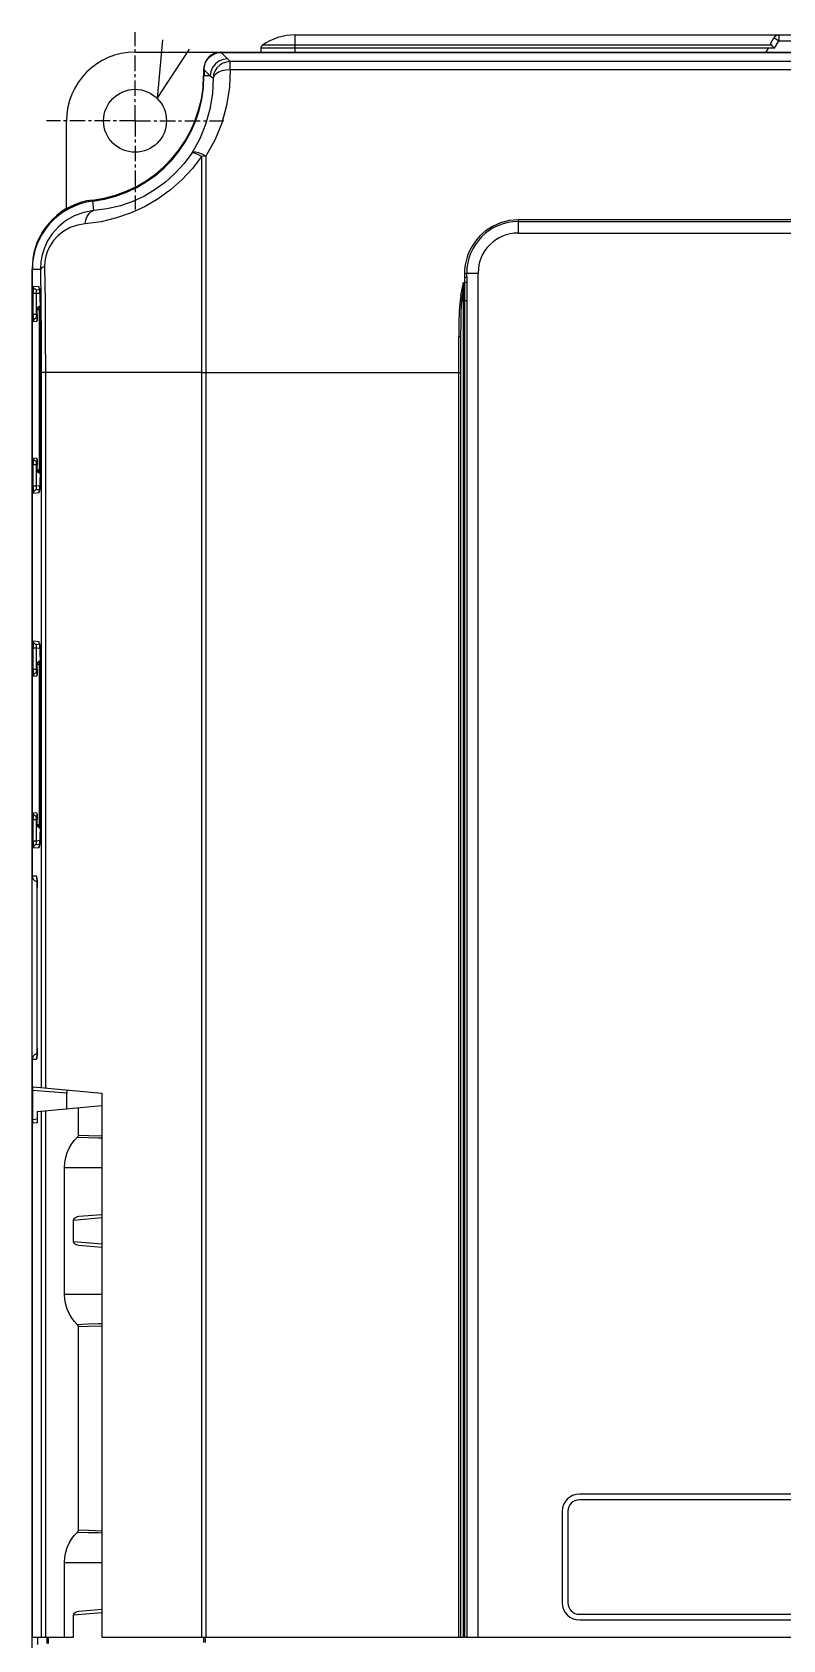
# Model space of a CAD drawing. Header units: inches. Extents: x 187 to 137830, y 99 to 66837.
# Drawn here: x 3129.6 to 3190, y 27682.5 to 27811.8 of the extents above; entities that cross this region are included whole.
import ezdxf

# ---------------------------------------------------------------- set-up
doc = ezdxf.new("R2010")
doc.units = ezdxf.units.IN
doc.header["$MEASUREMENT"] = 0
doc.linetypes.add('CENTER', pattern=[2, 1.25, -0.25, 0.25, -0.25])
doc.layers.add('ALL_NOTE', color=7, linetype='Continuous')
doc.layers.add('DEFAULT_1', color=7, linetype='CENTER')

msp = doc.modelspace()

# ---------------------------------------------------------------- linework, layer by layer
at = {"color": 7, "linetype": 'Continuous'}
for p, q in [((3189.12, 27810.72), (3148.15, 27810.72)), ((3150.78, 27810.17), (3150.78, 27811.55)), ((3150.78, 27811.55), (3237.26, 27811.55)), ((3189.07, 27810.94), (3189.29, 27811.32)), ((3189.34, 27810.49), (3189.69, 27811.09)), ((3189.69, 27811.55), (3189.69, 27811.09)), ((3189.69, 27811.09), (3198.36, 27811.09)), ((3137.9, 27810.17), (3250.14, 27810.17)), ((3144.82, 27810.14), (3145.33, 27809.63)), ((3144.82, 27810.14), (3243.22, 27810.14)), ((3145.56, 27808.76), (3145.56, 27809.41)), ((3242.49, 27809.41), (3145.56, 27809.41)), ((3148.03, 27810.49), (3148.02, 27810.17)), ((3189.34, 27810.49), (3148.03, 27810.49)), ((3188.82, 27810.49), (3188.63, 27810.17)), ((3143.42, 27808.79), (3143.42, 27808.26)), ((3143.45, 27808.76), (3143.45, 27808.26)), ((3143.45, 27808.76), (3143.95, 27808.26)), ((3143.95, 27808.26), (3143.45, 27808.26)), ((3242.49, 27808.76), (3145.56, 27808.76)), ((3132.38, 27797.56), (3132.38, 27804.65)), ((3143.24, 27801.79), (3143.24, 27682.75)), ((3143.6, 27801.81), (3143.6, 27784.41)), ((3137.37, 27799.06), (3137.37, 27798.99)), ((3134.59, 27797.43), (3134.5, 27798.18)), ((3134.81, 27798.32), (3134.81, 27798.27)), ((3135.27, 27798.4), (3135.27, 27798.36)), ((3136.92, 27798.87), (3136.92, 27798.83)), ((3168.72, 27796.69), (3168.72, 27795.63)), ((3243.99, 27796.69), (3168.72, 27796.69)), ((3168.72, 27796.55), (3247.84, 27796.55)), ((3168.72, 27795.63), (3247.84, 27795.63)), ((3129.62, 27588.45), (3129.62, 27792.72)), ((3129.65, 27743.93), (3129.65, 27792.72)), ((3129.65, 27792.72), (3130.29, 27792.72)), ((3130.29, 27792.72), (3130.32, 27789.98)), ((3130.18, 27791.29), (3129.72, 27791.33)), ((3164.31, 27682.75), (3164.31, 27791.66)), ((3164.31, 27791.66), (3164.4, 27791.66)), ((3164.4, 27792.38), (3164.4, 27792.06)), ((3164.4, 27792.06), (3164.4, 27791.66)), ((3164.58, 27792.09), (3164.58, 27792.41)), ((3164.58, 27792.41), (3165.5, 27792.41)), ((3165.5, 27682.75), (3165.5, 27792.41)), ((3129.69, 27790.78), (3129.69, 27789.07)), ((3129.95, 27790.78), (3129.69, 27790.78)), ((3129.95, 27790.78), (3129.95, 27789.07)), ((3130.25, 27790.76), (3129.95, 27790.78)), ((3130.23, 27791.03), (3129.97, 27791.06)), ((3130.29, 27789.88), (3130.28, 27790.27)), ((3130.29, 27789.59), (3130.29, 27789.88)), ((3164.19, 27790.21), (3164.31, 27790.21)), ((3164.31, 27790.21), (3164.41, 27790.21)), ((3164.41, 27790.21), (3164.41, 27682.75)), ((3164.41, 27790.21), (3164.6, 27790.21)), ((3164.6, 27790.21), (3164.6, 27682.75)), ((3129.95, 27789.07), (3129.69, 27789.07)), ((3130.03, 27789.08), (3129.95, 27789.07)), ((3129.97, 27788.8), (3130.03, 27788.8)), ((3130.02, 27788.62), (3130, 27788.55)), ((3130.02, 27788.71), (3130.03, 27788.82)), ((3130.03, 27789.47), (3130.05, 27789.56)), ((3130.03, 27789.47), (3130.18, 27789.48)), ((3130.03, 27789.1), (3130.03, 27789.47)), ((3130.03, 27789.1), (3130.03, 27789.47)), ((3130.03, 27789.47), (3130.03, 27789.47)), ((3130.03, 27789.1), (3130.03, 27789.1)), ((3130.2, 27789.01), (3130.2, 27777.05)), ((3130.2, 27789.01), (3130.3, 27789.01)), ((3130.28, 27789.74), (3130.29, 27789.74)), ((3130.29, 27789.45), (3130.29, 27789.74)), ((3130.3, 27789.01), (3130.29, 27789.45)), ((3130.3, 27789.23), (3130.3, 27789.01)), ((3130.3, 27777.05), (3130.3, 27789.01)), ((3130.3, 27789.01), (3130.3, 27777.01)), ((3129.72, 27788.52), (3130, 27788.55)), ((3163.94, 27682.75), (3163.94, 27787.32)), ((3164.12, 27682.75), (3164.12, 27787.31)), ((3130.35, 27784.41), (3130.35, 27726.92)), ((3130.69, 27784.41), (3130.35, 27784.41)), ((3130.69, 27784.41), (3130.69, 27726.89)), ((3143.24, 27784.41), (3130.69, 27784.41)), ((3143.24, 27784.41), (3164.12, 27784.41)), ((3143.6, 27784.41), (3143.6, 27682.75)), ((3129.69, 27776.98), (3129.69, 27775.27)), ((3129.95, 27776.98), (3129.69, 27776.98)), ((3130, 27777.51), (3129.72, 27777.53)), ((3129.95, 27776.98), (3129.95, 27775.27)), ((3130.03, 27776.98), (3129.95, 27776.98)), ((3130.03, 27777.25), (3129.97, 27777.26)), ((3130.02, 27777.43), (3130, 27777.51)), ((3130.03, 27776.58), (3130.03, 27776.98)), ((3130.03, 27776.58), (3130.03, 27776.96)), ((3130.03, 27776.96), (3130.03, 27776.96)), ((3130.3, 27777.05), (3130.2, 27777.05)), ((3130.29, 27776.6), (3130.3, 27777.05)), ((3130.05, 27776.48), (3130.03, 27776.58)), ((3130.03, 27776.58), (3130.05, 27776.5)), ((3130.18, 27776.57), (3130.03, 27776.58)), ((3130.03, 27776.58), (3130.03, 27776.58)), ((3130.11, 27776.4), (3130.05, 27776.48)), ((3130.19, 27776.34), (3130.11, 27776.4)), ((3130.28, 27776.31), (3130.19, 27776.34)), ((3130.26, 27775.43), (3130.28, 27775.78)), ((3130.29, 27776.31), (3130.28, 27776.31)), ((3130.28, 27775.78), (3130.29, 27776.17)), ((3130.29, 27776.17), (3130.29, 27776.6)), ((3129.95, 27775.27), (3129.69, 27775.27)), ((3129.72, 27774.72), (3130.18, 27774.76)), ((3130.25, 27775.3), (3129.95, 27775.27)), ((3129.97, 27775), (3130.23, 27775.02)), ((3130.18, 27762.77), (3129.72, 27762.81)), ((3129.69, 27762.26), (3129.69, 27760.55)), ((3129.95, 27762.26), (3129.69, 27762.26)), ((3129.95, 27762.26), (3129.95, 27760.55)), ((3130.25, 27762.24), (3129.95, 27762.26)), ((3130.23, 27762.51), (3129.97, 27762.54)), ((3130.29, 27761.36), (3130.28, 27761.75)), ((3129.95, 27760.55), (3129.69, 27760.55)), ((3130.03, 27760.56), (3129.95, 27760.55)), ((3129.97, 27760.28), (3130.03, 27760.28)), ((3130.02, 27760.19), (3130.03, 27760.3)), ((3130.03, 27760.95), (3130.05, 27761.04)), ((3130.03, 27760.95), (3130.18, 27760.96)), ((3130.03, 27760.58), (3130.03, 27760.95)), ((3130.03, 27760.58), (3130.03, 27760.95)), ((3130.03, 27760.95), (3130.03, 27760.95)), ((3130.03, 27760.58), (3130.03, 27760.58)), ((3130.2, 27760.49), (3130.2, 27748.53)), ((3130.2, 27760.49), (3130.3, 27760.49)), ((3130.28, 27761.22), (3130.29, 27761.22)), ((3130.29, 27761.07), (3130.29, 27761.36)), ((3130.29, 27760.93), (3130.29, 27761.22)), ((3130.3, 27760.49), (3130.29, 27760.93)), ((3130.3, 27760.71), (3130.3, 27760.49)), ((3130.3, 27748.53), (3130.3, 27760.49)), ((3130.3, 27760.49), (3130.3, 27748.49)), ((3129.72, 27760), (3130, 27760.03)), ((3130.02, 27760.1), (3130, 27760.03)), ((3130, 27748.99), (3129.72, 27749.01)), ((3130.03, 27748.73), (3129.97, 27748.74)), ((3130.02, 27748.91), (3130, 27748.99)), ((3130.3, 27748.53), (3130.2, 27748.53)), ((3130.29, 27748.08), (3130.3, 27748.53)), ((3129.69, 27748.46), (3129.69, 27746.75)), ((3129.95, 27748.46), (3129.69, 27748.46)), ((3129.95, 27748.46), (3129.95, 27746.75)), ((3130.03, 27748.46), (3129.95, 27748.46)), ((3130.03, 27748.06), (3130.03, 27748.46)), ((3130.03, 27748.06), (3130.03, 27748.44)), ((3130.03, 27748.44), (3130.03, 27748.44)), ((3130.05, 27747.96), (3130.03, 27748.06)), ((3130.03, 27748.06), (3130.05, 27747.98)), ((3130.18, 27748.05), (3130.03, 27748.06)), ((3130.03, 27748.06), (3130.03, 27748.06)), ((3130.11, 27747.88), (3130.05, 27747.96)), ((3130.19, 27747.82), (3130.11, 27747.88)), ((3130.28, 27747.79), (3130.19, 27747.82)), ((3130.29, 27747.84), (3130.25, 27747.87)), ((3130.26, 27746.91), (3130.28, 27747.26)), ((3130.29, 27747.79), (3130.28, 27747.79)), ((3130.28, 27747.26), (3130.29, 27747.65)), ((3130.29, 27747.65), (3130.29, 27748.08)), ((3129.95, 27746.75), (3129.69, 27746.75)), ((3129.72, 27746.2), (3130.18, 27746.24)), ((3130.25, 27746.78), (3129.95, 27746.75)), ((3129.97, 27746.48), (3130.23, 27746.5)), ((3129.62, 27744.85), (3129.65, 27744.85)), ((3129.97, 27743.93), (3129.65, 27743.93)), ((3130.03, 27743.47), (3130.02, 27743.61)), ((3130.04, 27730.13), (3130.04, 27743.01)), ((3130.04, 27730.13), (3130.04, 27743.01)), ((3130.04, 27743.01), (3130.04, 27743.01)), ((3129.65, 27682.75), (3129.65, 27729.21)), ((3129.65, 27729.21), (3129.97, 27729.21)), ((3130.02, 27729.52), (3130.03, 27729.67)), ((3130.04, 27730.13), (3130.04, 27730.13)), ((3129.62, 27728.29), (3129.65, 27728.29)), ((3129.69, 27724.35), (3129.69, 27726.7)), ((3132.41, 27726.47), (3129.69, 27726.7)), ((3129.71, 27726.98), (3135.24, 27726.49)), ((3130.05, 27725.02), (3135.24, 27725.48)), ((3132.41, 27725.23), (3132.41, 27726.47)), ((3133.35, 27723.11), (3133.35, 27725.31)), ((3135.24, 27726.49), (3135.24, 27682.75)), ((3130.03, 27724.38), (3129.69, 27724.35)), ((3130.02, 27724.1), (3129.71, 27724.07)), ((3130.03, 27724.75), (3130.03, 27724.38)), ((3130.35, 27725.05), (3130.35, 27682.75)), ((3130.69, 27725.08), (3130.69, 27682.75)), ((3133.35, 27723.11), (3134.15, 27723.09)), ((3134.15, 27723.09), (3135.24, 27723.05)), ((3132.22, 27710.31), (3132.22, 27720.5)), ((3132.22, 27720.5), (3135.24, 27720.5)), ((3132.96, 27716.28), (3135.24, 27716.48)), ((3132.96, 27714.53), (3132.96, 27716.28)), ((3133.39, 27716.58), (3135.24, 27716.74)), ((3135.24, 27714.34), (3132.96, 27714.53)), ((3135.24, 27714.07), (3133.39, 27714.24)), ((3132.22, 27710.31), (3135.24, 27710.31)), ((3133.35, 27691.37), (3133.35, 27707.7)), ((3204, 27694.25), (3173.64, 27694.25)), ((3204, 27693.79), (3173.64, 27693.79)), ((3172.26, 27692.87), (3172.26, 27685.51)), ((3172.72, 27692.87), (3172.72, 27685.51)), ((3133.35, 27691.37), (3134.15, 27691.35)), ((3134.15, 27691.35), (3135.24, 27691.31)), ((3132.22, 27682.75), (3132.22, 27688.76)), ((3132.22, 27688.76), (3135.24, 27688.76)), ((3132.96, 27684.54), (3135.24, 27684.74)), ((3132.96, 27682.75), (3132.96, 27684.54)), ((3133.39, 27684.84), (3135.24, 27685)), ((3173.64, 27684.59), (3204, 27684.59)), ((3173.64, 27684.13), (3204, 27684.13)), ((3129.65, 27682.75), (3132.96, 27682.75)), ((3130.08, 27682.17), (3130.08, 27682.75)), ((3130.81, 27682.75), (3130.81, 27682.24)), ((3130.92, 27682.75), (3130.92, 27682.24)), ((3135.24, 27682.75), (3164.31, 27682.75)), ((3143.42, 27682.75), (3143.42, 27682.31)), ((3143.54, 27682.75), (3143.54, 27682.31)), ((3164.41, 27682.75), (3258.4, 27682.75))]:
    msp.add_line(p, q, dxfattribs=at)
for points in [[(3189.12, 27810.72), (3189.07, 27810.78), (3189.05, 27810.86), (3189.07, 27810.94)], [(3189.34, 27810.49), (3189.26, 27810.58), (3189.19, 27810.66), (3189.12, 27810.72)], [(3189.29, 27811.32), (3189.31, 27811.31), (3189.37, 27811.28), (3189.45, 27811.23), (3189.57, 27811.16), (3189.69, 27811.09)], [(3143.45, 27808.76), (3143.48, 27809.07), (3143.58, 27809.36), (3143.75, 27809.62), (3143.97, 27809.84), (3144.23, 27810.01), (3144.52, 27810.11), (3144.82, 27810.14)], [(3145.33, 27809.63), (3144.98, 27809.59), (3144.64, 27809.45), (3144.36, 27809.23), (3144.14, 27808.94), (3144, 27808.61), (3143.95, 27808.26)], [(3145.56, 27809.41), (3145.25, 27809.37), (3144.97, 27809.27), (3144.71, 27809.11), (3144.49, 27808.9), (3144.32, 27808.64), (3144.22, 27808.36), (3144.18, 27808.06)], [(3145.33, 27809.63), (3145.44, 27809.52), (3145.56, 27809.41)], [(3144.18, 27808.06), (3144.13, 27806.84), (3143.93, 27805.58), (3143.58, 27804.34), (3143.09, 27803.16), (3142.46, 27802.06)], [(3145.56, 27808.76), (3145.5, 27807.35), (3145.27, 27805.89), (3144.87, 27804.45), (3144.31, 27803.09), (3143.6, 27801.81)], [(3143.95, 27808.26), (3144.07, 27808.16), (3144.18, 27808.06)], [(3145.56, 27808.76), (3145.21, 27808.73), (3144.89, 27808.66), (3144.61, 27808.55), (3144.39, 27808.41), (3144.24, 27808.24), (3144.18, 27808.06)], [(3143.24, 27801.79), (3142.51, 27800.82), (3141.67, 27799.91), (3140.74, 27799.09), (3139.75, 27798.37), (3138.71, 27797.76), (3137.6, 27797.25), (3136.42, 27796.84), (3135.18, 27796.54), (3133.88, 27796.37)], [(3142.46, 27802.06), (3141.85, 27801.22), (3141.14, 27800.44), (3140.36, 27799.73), (3139.53, 27799.12), (3138.65, 27798.59), (3137.71, 27798.16), (3136.72, 27797.81), (3135.67, 27797.56), (3134.59, 27797.43)], [(3143.6, 27801.81), (3143.3, 27801.96), (3143.01, 27802.07), (3142.77, 27802.12), (3142.58, 27802.12), (3142.46, 27802.06)], [(3143.24, 27801.79), (3142.96, 27801.94), (3142.73, 27802.03), (3142.56, 27802.08), (3142.46, 27802.06)], [(3143.6, 27801.81), (3143.42, 27801.81), (3143.24, 27801.79)], [(3134.59, 27797.43), (3133.77, 27797.28), (3133, 27797), (3132.31, 27796.6), (3131.71, 27796.11), (3131.23, 27795.57), (3130.87, 27795.01), (3130.61, 27794.45), (3130.43, 27793.88), (3130.32, 27793.31), (3130.29, 27792.72)], [(3133.88, 27796.37), (3133.26, 27796.27), (3132.68, 27796.06), (3132.16, 27795.77), (3131.71, 27795.42), (3131.34, 27795.02), (3131.07, 27794.61), (3130.87, 27794.19), (3130.73, 27793.78), (3130.65, 27793.36), (3130.63, 27792.93)], [(3133.88, 27796.37), (3133.94, 27796.69), (3134.05, 27796.97), (3134.2, 27797.19), (3134.38, 27797.35), (3134.59, 27797.43)], [(3168.72, 27796.69), (3168, 27796.63), (3167.3, 27796.45), (3166.65, 27796.16), (3166.09, 27795.8), (3165.64, 27795.4), (3165.28, 27794.98), (3165.01, 27794.58), (3164.8, 27794.19), (3164.65, 27793.83), (3164.55, 27793.5), (3164.48, 27793.19), (3164.43, 27792.9), (3164.41, 27792.63), (3164.4, 27792.38)], [(3130.63, 27792.93), (3130.46, 27792.87), (3130.34, 27792.8), (3130.29, 27792.72)], [(3130.63, 27792.93), (3130.66, 27790.12), (3130.68, 27787.27), (3130.69, 27784.41)], [(3129.72, 27791.33), (3129.72, 27791.31), (3129.71, 27791.26), (3129.7, 27791.17), (3129.7, 27791.06), (3129.7, 27790.93), (3129.69, 27790.78)], [(3129.97, 27791.06), (3129.88, 27791.08), (3129.8, 27791.15), (3129.74, 27791.23), (3129.72, 27791.33)], [(3130.22, 27791.12), (3130.2, 27791.25), (3130.18, 27791.29)], [(3130.21, 27791.17), (3130.2, 27791.19), (3130.18, 27791.29)], [(3130.21, 27791.18), (3130.21, 27791.18), (3130.21, 27791.18), (3130.21, 27791.16), (3130.22, 27791.13), (3130.22, 27791.09), (3130.23, 27791.03), (3130.24, 27790.97), (3130.24, 27790.9), (3130.25, 27790.81), (3130.26, 27790.72), (3130.26, 27790.61), (3130.27, 27790.49)], [(3164.12, 27790.61), (3164.21, 27791.11), (3164.31, 27791.66)], [(3164.31, 27791.66), (3164.26, 27791.1), (3164.21, 27790.59)], [(3164.4, 27792.38), (3164.47, 27792.38), (3164.53, 27792.39), (3164.57, 27792.4), (3164.58, 27792.41)], [(3164.4, 27792.06), (3164.47, 27792.06), (3164.53, 27792.07), (3164.57, 27792.08), (3164.58, 27792.09)], [(3164.4, 27791.66), (3164.47, 27791.66), (3164.53, 27791.67), (3164.57, 27791.68), (3164.58, 27791.69)], [(3164.4, 27791.66), (3164.4, 27791.48), (3164.41, 27791.11)], [(3164.58, 27792.09), (3164.58, 27791.92), (3164.58, 27791.69)], [(3164.58, 27791.69), (3164.59, 27791.5), (3164.59, 27791.13)], [(3129.97, 27791.06), (3129.96, 27791.05), (3129.95, 27791.02), (3129.94, 27790.98), (3129.94, 27790.92), (3129.94, 27790.86), (3129.95, 27790.78)], [(3130.28, 27790.27), (3130.26, 27790.62), (3130.24, 27790.9), (3130.22, 27791.12)], [(3130.27, 27790.37), (3130.28, 27790.23), (3130.28, 27790.08), (3130.29, 27789.93), (3130.29, 27789.76)], [(3130.32, 27789.98), (3130.34, 27787.2), (3130.35, 27784.41)], [(3164.06, 27790.23), (3163.98, 27789.35), (3163.95, 27788.38), (3163.94, 27787.32)], [(3164.12, 27790.61), (3164.09, 27790.42), (3164.06, 27790.23)], [(3164.19, 27790.21), (3164.15, 27790.22), (3164.11, 27790.22), (3164.06, 27790.23)], [(3164.12, 27787.31), (3164.13, 27788.36), (3164.14, 27789.33), (3164.19, 27790.21)], [(3164.21, 27790.59), (3164.2, 27790.4), (3164.19, 27790.21)], [(3164.41, 27791.11), (3164.41, 27790.93), (3164.41, 27790.75), (3164.41, 27790.57), (3164.41, 27790.39), (3164.41, 27790.21)], [(3164.59, 27791.13), (3164.59, 27790.95), (3164.59, 27790.76), (3164.59, 27790.58), (3164.6, 27790.39), (3164.6, 27790.21)], [(3129.69, 27789.07), (3129.7, 27788.93), (3129.7, 27788.79), (3129.7, 27788.68), (3129.71, 27788.59), (3129.72, 27788.54), (3129.72, 27788.52)], [(3129.97, 27788.8), (3129.88, 27788.77), (3129.8, 27788.71), (3129.74, 27788.62), (3129.72, 27788.52)], [(3129.95, 27789.07), (3129.94, 27789), (3129.94, 27788.93)], [(3129.94, 27788.93), (3129.94, 27788.87), (3129.95, 27788.83), (3129.96, 27788.8), (3129.97, 27788.8)], [(3130, 27788.55), (3130.01, 27788.56), (3130.02, 27788.62), (3130.02, 27788.71)], [(3130.03, 27789.1), (3130.03, 27789.03), (3130.03, 27788.94), (3130.03, 27788.87), (3130.03, 27788.8), (3130.03, 27788.74), (3130.02, 27788.7)], [(3130.02, 27788.7), (3130.02, 27788.66), (3130.02, 27788.63), (3130.02, 27788.62)], [(3130.28, 27789.74), (3130.19, 27789.72), (3130.11, 27789.66), (3130.05, 27789.57), (3130.03, 27789.47)], [(3130.03, 27788.82), (3130.03, 27788.95), (3130.03, 27789.1)], [(3130.05, 27789.56), (3130.1, 27789.65), (3130.18, 27789.71), (3130.28, 27789.74)], [(3130.29, 27789.7), (3130.25, 27789.67), (3130.2, 27789.58), (3130.18, 27789.48)], [(3130.18, 27789.48), (3130.18, 27789.46), (3130.19, 27789.42), (3130.2, 27789.34), (3130.2, 27789.24), (3130.2, 27789.13), (3130.2, 27789.01)], [(3130.29, 27789.59), (3130.29, 27789.41), (3130.3, 27789.23)], [(3163.94, 27787.32), (3164.01, 27787.32), (3164.07, 27787.32), (3164.11, 27787.31), (3164.12, 27787.31)], [(3129.72, 27777.53), (3129.72, 27777.51), (3129.71, 27777.46), (3129.7, 27777.37), (3129.7, 27777.26), (3129.7, 27777.13), (3129.69, 27776.98)], [(3129.97, 27777.26), (3129.88, 27777.28), (3129.8, 27777.35), (3129.74, 27777.43), (3129.72, 27777.53)], [(3129.97, 27777.26), (3129.96, 27777.25), (3129.95, 27777.22), (3129.94, 27777.18), (3129.94, 27777.12)], [(3129.94, 27777.12), (3129.94, 27777.06), (3129.95, 27776.98)], [(3130.02, 27777.35), (3130.02, 27777.43), (3130.01, 27777.49), (3130, 27777.51)], [(3130.02, 27777.43), (3130.02, 27777.44), (3130.02, 27777.43)], [(3130.02, 27777.43), (3130.02, 27777.41), (3130.02, 27777.39), (3130.02, 27777.35)], [(3130.03, 27776.96), (3130.03, 27777.1), (3130.03, 27777.23), (3130.02, 27777.35)], [(3130.02, 27777.35), (3130.03, 27777.31), (3130.03, 27777.25), (3130.03, 27777.19)], [(3130.03, 27777.19), (3130.03, 27777.13), (3130.03, 27777.06), (3130.03, 27776.98)], [(3130.2, 27777.05), (3130.2, 27776.92), (3130.2, 27776.81), (3130.2, 27776.71), (3130.19, 27776.64), (3130.18, 27776.59), (3130.18, 27776.57)], [(3130.3, 27777.01), (3130.3, 27776.83), (3130.3, 27776.66), (3130.29, 27776.49)], [(3130.05, 27776.5), (3130.1, 27776.41), (3130.18, 27776.34), (3130.28, 27776.31)], [(3130.29, 27776.36), (3130.25, 27776.39), (3130.2, 27776.47), (3130.18, 27776.57)], [(3130.29, 27776.49), (3130.29, 27776.33), (3130.29, 27776.17), (3130.28, 27776.02), (3130.28, 27775.88), (3130.28, 27775.75), (3130.27, 27775.62), (3130.27, 27775.51), (3130.26, 27775.4), (3130.25, 27775.31), (3130.25, 27775.22), (3130.24, 27775.14), (3130.24, 27775.07), (3130.23, 27775.01), (3130.22, 27774.96), (3130.22, 27774.92), (3130.21, 27774.9), (3130.21, 27774.88), (3130.21, 27774.88)], [(3129.69, 27775.27), (3129.7, 27775.13), (3129.7, 27774.99), (3129.7, 27774.88), (3129.71, 27774.79), (3129.72, 27774.74), (3129.72, 27774.72)], [(3129.97, 27775), (3129.88, 27774.97), (3129.8, 27774.91), (3129.74, 27774.82), (3129.72, 27774.72)], [(3129.95, 27775.27), (3129.94, 27775.2), (3129.94, 27775.13), (3129.94, 27775.07), (3129.95, 27775.03), (3129.96, 27775), (3129.97, 27775)], [(3130.18, 27774.76), (3130.2, 27774.81), (3130.22, 27774.94)], [(3130.21, 27774.88), (3130.2, 27774.86), (3130.18, 27774.76)], [(3130.22, 27774.94), (3130.24, 27775.15), (3130.26, 27775.43)], [(3129.72, 27762.81), (3129.72, 27762.79), (3129.71, 27762.74), (3129.7, 27762.65), (3129.7, 27762.54), (3129.7, 27762.41), (3129.69, 27762.26)], [(3129.97, 27762.54), (3129.88, 27762.56), (3129.8, 27762.63), (3129.74, 27762.71), (3129.72, 27762.81)], [(3130.22, 27762.6), (3130.2, 27762.73), (3130.18, 27762.77)], [(3130.21, 27762.65), (3130.2, 27762.67), (3130.18, 27762.77)], [(3129.97, 27762.54), (3129.96, 27762.53), (3129.95, 27762.5), (3129.94, 27762.46), (3129.94, 27762.4), (3129.94, 27762.34), (3129.95, 27762.26)], [(3130.21, 27762.66), (3130.21, 27762.66), (3130.21, 27762.66), (3130.21, 27762.64), (3130.22, 27762.61), (3130.22, 27762.57), (3130.23, 27762.51), (3130.24, 27762.45), (3130.24, 27762.38), (3130.25, 27762.29), (3130.26, 27762.2), (3130.26, 27762.09), (3130.27, 27761.97)], [(3130.28, 27761.75), (3130.26, 27762.1), (3130.24, 27762.38), (3130.22, 27762.6)], [(3130.27, 27761.85), (3130.28, 27761.71), (3130.28, 27761.56), (3130.29, 27761.41), (3130.29, 27761.24)], [(3129.69, 27760.55), (3129.7, 27760.41), (3129.7, 27760.27), (3129.7, 27760.16), (3129.71, 27760.07), (3129.72, 27760.02), (3129.72, 27760)], [(3129.97, 27760.28), (3129.88, 27760.25), (3129.8, 27760.19), (3129.74, 27760.1), (3129.72, 27760)], [(3129.95, 27760.55), (3129.94, 27760.48), (3129.94, 27760.41)], [(3129.94, 27760.41), (3129.94, 27760.35), (3129.95, 27760.31), (3129.96, 27760.28), (3129.97, 27760.28)], [(3130, 27760.03), (3130.01, 27760.04), (3130.02, 27760.1), (3130.02, 27760.19)], [(3130.03, 27760.58), (3130.03, 27760.51), (3130.03, 27760.42), (3130.03, 27760.35), (3130.03, 27760.28), (3130.03, 27760.22), (3130.02, 27760.18)], [(3130.02, 27760.18), (3130.02, 27760.14), (3130.02, 27760.11), (3130.02, 27760.1)], [(3130.28, 27761.22), (3130.19, 27761.2), (3130.11, 27761.14), (3130.05, 27761.05), (3130.03, 27760.95)], [(3130.03, 27760.3), (3130.03, 27760.43), (3130.03, 27760.58)], [(3130.05, 27761.04), (3130.1, 27761.13), (3130.18, 27761.19), (3130.28, 27761.22)], [(3130.29, 27761.18), (3130.25, 27761.15), (3130.2, 27761.06), (3130.18, 27760.96)], [(3130.18, 27760.96), (3130.18, 27760.94), (3130.19, 27760.9), (3130.2, 27760.82), (3130.2, 27760.72), (3130.2, 27760.61), (3130.2, 27760.49)], [(3130.29, 27761.07), (3130.29, 27760.89), (3130.3, 27760.71)], [(3129.72, 27749.01), (3129.72, 27748.99), (3129.71, 27748.94), (3129.7, 27748.85), (3129.7, 27748.74), (3129.7, 27748.61), (3129.69, 27748.46)], [(3129.97, 27748.74), (3129.88, 27748.76), (3129.8, 27748.83), (3129.74, 27748.91), (3129.72, 27749.01)], [(3129.97, 27748.74), (3129.96, 27748.73), (3129.95, 27748.7), (3129.94, 27748.66), (3129.94, 27748.6)], [(3129.94, 27748.6), (3129.94, 27748.54), (3129.95, 27748.46)], [(3130.02, 27748.83), (3130.02, 27748.91), (3130.01, 27748.97), (3130, 27748.99)], [(3130.02, 27748.91), (3130.02, 27748.92), (3130.02, 27748.91)], [(3130.02, 27748.91), (3130.02, 27748.89), (3130.02, 27748.87), (3130.02, 27748.83)], [(3130.03, 27748.44), (3130.03, 27748.58), (3130.03, 27748.71), (3130.02, 27748.83)], [(3130.02, 27748.83), (3130.03, 27748.79), (3130.03, 27748.73), (3130.03, 27748.67)], [(3130.03, 27748.67), (3130.03, 27748.61), (3130.03, 27748.54), (3130.03, 27748.46)], [(3130.2, 27748.53), (3130.2, 27748.4), (3130.2, 27748.29), (3130.2, 27748.19), (3130.19, 27748.12), (3130.18, 27748.07), (3130.18, 27748.05)], [(3130.05, 27747.98), (3130.1, 27747.89), (3130.18, 27747.82), (3130.28, 27747.79)], [(3130.25, 27747.87), (3130.2, 27747.95), (3130.18, 27748.05)], [(3130.29, 27747.97), (3130.29, 27747.81), (3130.29, 27747.65), (3130.28, 27747.5), (3130.28, 27747.36), (3130.28, 27747.23), (3130.27, 27747.1), (3130.27, 27746.99), (3130.26, 27746.88), (3130.25, 27746.79), (3130.25, 27746.7), (3130.24, 27746.62), (3130.24, 27746.55), (3130.23, 27746.49), (3130.22, 27746.44), (3130.22, 27746.4), (3130.21, 27746.38), (3130.21, 27746.36), (3130.21, 27746.36)], [(3130.3, 27748.49), (3130.3, 27748.31), (3130.3, 27748.14), (3130.29, 27747.97)], [(3129.69, 27746.75), (3129.7, 27746.61), (3129.7, 27746.47), (3129.7, 27746.36), (3129.71, 27746.27), (3129.72, 27746.22), (3129.72, 27746.2)], [(3129.97, 27746.48), (3129.88, 27746.45), (3129.8, 27746.39), (3129.74, 27746.3), (3129.72, 27746.2)], [(3129.95, 27746.75), (3129.94, 27746.68), (3129.94, 27746.61), (3129.94, 27746.55), (3129.95, 27746.51), (3129.96, 27746.48), (3129.97, 27746.48)], [(3130.18, 27746.24), (3130.2, 27746.29), (3130.22, 27746.42)], [(3130.21, 27746.36), (3130.2, 27746.34), (3130.18, 27746.24)], [(3130.22, 27746.42), (3130.24, 27746.63), (3130.26, 27746.91)], [(3130.03, 27743.48), (3129.96, 27743.49), (3129.84, 27743.55), (3129.73, 27743.66), (3129.67, 27743.78), (3129.65, 27743.93)], [(3130.02, 27743.61), (3130.01, 27743.73), (3130, 27743.83), (3129.99, 27743.9), (3129.97, 27743.93)], [(3130, 27743.76), (3129.99, 27743.78), (3129.97, 27743.93)], [(3130, 27743.78), (3130, 27743.78), (3130, 27743.77), (3130.01, 27743.73), (3130.01, 27743.68), (3130.02, 27743.61), (3130.02, 27743.52), (3130.03, 27743.42), (3130.03, 27743.29), (3130.04, 27743.15), (3130.04, 27743.01)], [(3130.04, 27743.01), (3130.04, 27743.16), (3130.03, 27743.31), (3130.03, 27743.47)], [(3129.65, 27729.21), (3129.67, 27729.35), (3129.73, 27729.48), (3129.84, 27729.58), (3129.96, 27729.64), (3130.03, 27729.65)], [(3129.97, 27729.21), (3129.99, 27729.23), (3130, 27729.3), (3130.01, 27729.4), (3130.02, 27729.52)], [(3130, 27729.37), (3129.99, 27729.35), (3129.97, 27729.21)], [(3130.04, 27730.13), (3130.03, 27729.96), (3130.03, 27729.81), (3130.03, 27729.69), (3130.02, 27729.58), (3130.02, 27729.5), (3130.01, 27729.43), (3130.01, 27729.39), (3130, 27729.36), (3130, 27729.35)], [(3130.03, 27729.67), (3130.03, 27729.82), (3130.04, 27729.97), (3130.04, 27730.13)], [(3129.69, 27726.7), (3129.69, 27726.79), (3129.69, 27726.87), (3129.7, 27726.93), (3129.7, 27726.97), (3129.71, 27726.98)], [(3132.41, 27726.74), (3132.41, 27726.73), (3132.41, 27726.69), (3132.41, 27726.63), (3132.41, 27726.55), (3132.41, 27726.47)], [(3129.71, 27724.07), (3129.7, 27724.09), (3129.7, 27724.13), (3129.69, 27724.19), (3129.69, 27724.26), (3129.69, 27724.35)], [(3130.03, 27724.38), (3130.03, 27724.29), (3130.03, 27724.22), (3130.03, 27724.15), (3130.02, 27724.12), (3130.02, 27724.1)], [(3130.05, 27725.02), (3130.04, 27725.01), (3130.04, 27724.97), (3130.04, 27724.91), (3130.04, 27724.83), (3130.03, 27724.75)], [(3132.22, 27720.5), (3132.25, 27720.91), (3132.32, 27721.31), (3132.44, 27721.7), (3132.59, 27722.05), (3132.78, 27722.37), (3133.01, 27722.67), (3133.27, 27722.94)], [(3133.27, 27722.94), (3133.31, 27722.99), (3133.34, 27723.05), (3133.35, 27723.11)], [(3133.27, 27722.94), (3134.1, 27722.91), (3134.94, 27722.89), (3135.24, 27722.88)], [(3132.96, 27716.28), (3132.98, 27716.35), (3133.02, 27716.42), (3133.08, 27716.47), (3133.17, 27716.52), (3133.27, 27716.56), (3133.39, 27716.58)], [(3133.39, 27714.24), (3133.27, 27714.26), (3133.17, 27714.29), (3133.08, 27714.34), (3133.02, 27714.4), (3132.98, 27714.46), (3132.96, 27714.53)], [(3133.27, 27707.87), (3133.01, 27708.14), (3132.78, 27708.44), (3132.59, 27708.77), (3132.43, 27709.12), (3132.32, 27709.5), (3132.25, 27709.9), (3132.22, 27710.31)], [(3135.24, 27707.94), (3134.94, 27707.93), (3134.1, 27707.9), (3133.27, 27707.87)], [(3133.35, 27707.7), (3133.34, 27707.76), (3133.31, 27707.82), (3133.27, 27707.87)], [(3135.24, 27707.76), (3134.15, 27707.73), (3133.35, 27707.7)], [(3132.22, 27688.76), (3132.25, 27689.17), (3132.32, 27689.57), (3132.44, 27689.96), (3132.59, 27690.31), (3132.78, 27690.63), (3133.01, 27690.93), (3133.27, 27691.2)], [(3133.27, 27691.2), (3133.31, 27691.25), (3133.34, 27691.31), (3133.35, 27691.37)], [(3133.27, 27691.2), (3134.1, 27691.17), (3134.94, 27691.15), (3135.24, 27691.14)], [(3132.96, 27684.54), (3132.98, 27684.61), (3133.02, 27684.68), (3133.08, 27684.73), (3133.17, 27684.78), (3133.27, 27684.82), (3133.39, 27684.84)]]:
    msp.add_lwpolyline(points, dxfattribs=at)
msp.add_circle((3137.9, 27804.65), 2.53, dxfattribs=at)
for centre, radius, start, end in [((3148.3, 27810.49), 0.276, 124.9704, 179), ((3150.78, 27806.95), 4.6, 90, 124.9704), ((3189.69, 27811.09), 0.46, 90, 150), ((3137.9, 27804.65), 5.52, 90, 180), ((3144.8, 27808.79), 1.38, 90, 180), ((3133.3, 27808.33), 10.12, 276.7563, 359.6001), ((3133.3, 27808.26), 10.12, 276.7563, 0), ((3133.3, 27808.26), 10.14, 276.7563, 0), ((3135.14, 27792.72), 5.52, 96.7563, 180), ((3135.14, 27792.72), 5.5, 96.7563, 180), ((3135.14, 27792.8), 5.52, 96.7563, 171.789), ((3168.72, 27792.41), 4.14, 89.997, 180), ((3168.72, 27792.41), 3.22, 90, 180), ((3173.64, 27692.87), 1.38, 90, 180), ((3173.64, 27692.87), 0.92, 90, 180), ((3173.64, 27685.51), 1.38, 180, 270), ((3173.64, 27685.51), 0.92, 180, 270)]:
    msp.add_arc(centre, radius, start, end, dxfattribs=at)
at = {"layer": 'ALL_NOTE', "color": 2, "linetype": 'Continuous'}
msp.add_lwpolyline([(3140.11, 27811.16), (3139.69, 27806.44), (3142.28, 27810.41)], dxfattribs=at)
at = {"layer": 'DEFAULT_1', "color": 7, "linetype": 'CENTER'}
for q in [(3137.9, 27811.78), (3130.77, 27804.65), (3137.9, 27797.52), (3145.03, 27804.65)]:
    msp.add_line((3137.9, 27804.65), q, dxfattribs=at)

doc.saveas('drawing.dxf')
